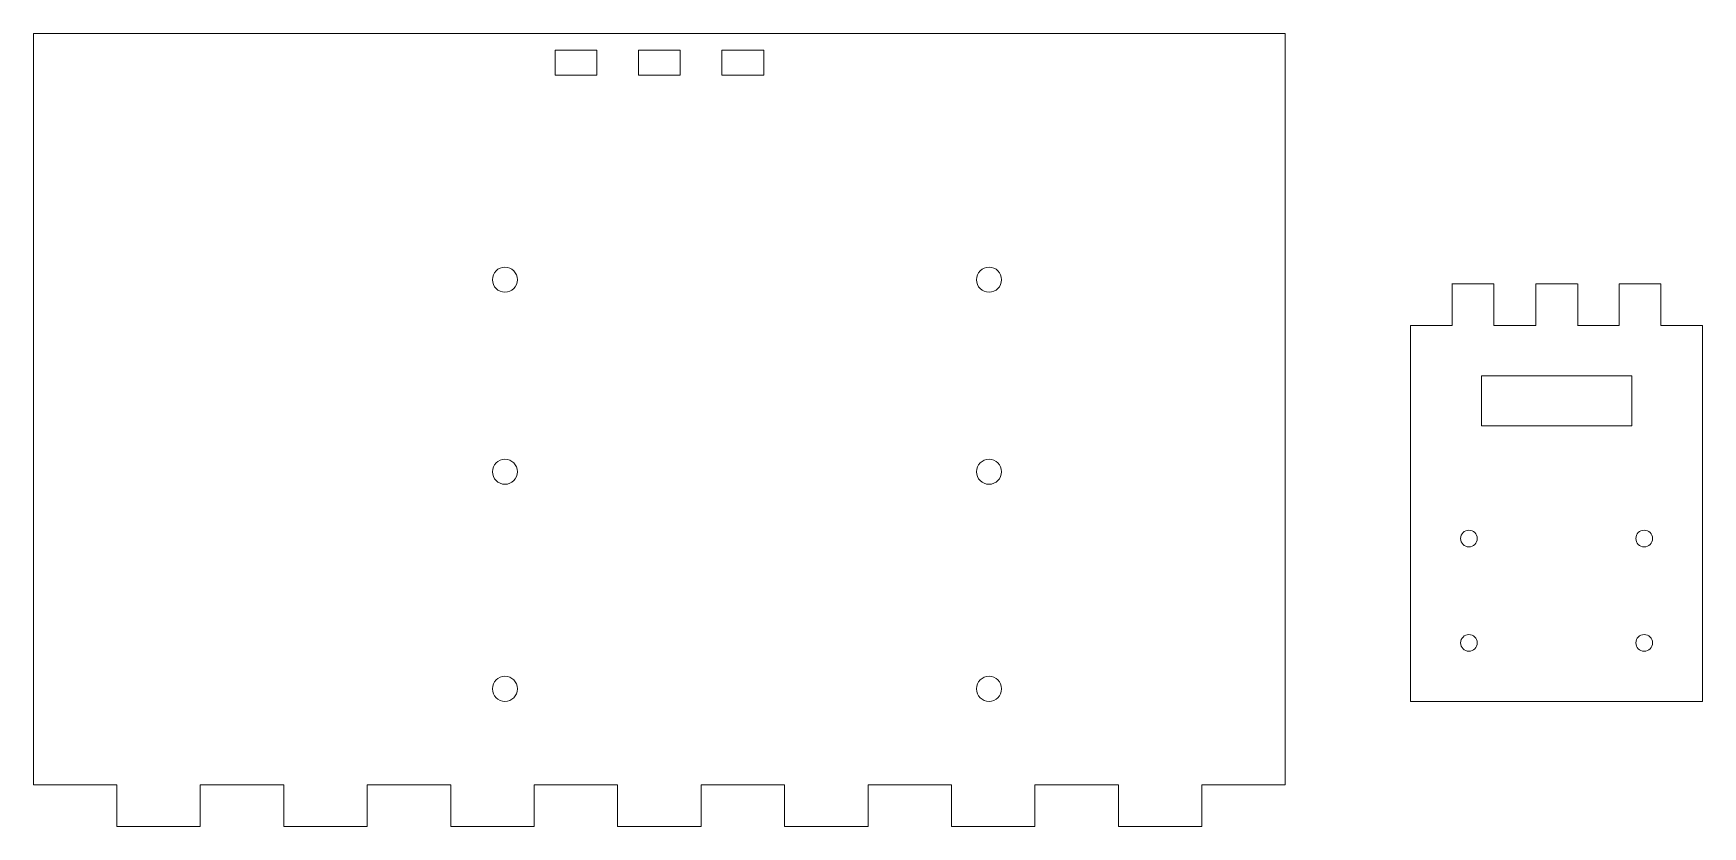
# Model space of a CAD drawing. Header units: inches. Extents: x 10 to 210, y 15 to 110.
import ezdxf

# ---------------------------------------------------------------- set-up
doc = ezdxf.new("R2010")
doc.units = ezdxf.units.IN
doc.header["$MEASUREMENT"] = 0
doc.layers.add('Paper', color=7, linetype='Continuous')

msp = doc.modelspace()

# ---------------------------------------------------------------- linework, layer by layer
at = {"layer": 'Paper', "color": 0, "linetype": 'ByBlock', "lineweight": 0}
for p, q in [((10, 20), (10, 110)), ((10, 110), (160, 110)), ((160, 20), (160, 110)), ((179.97, 80.01), (184.97, 80.01)), ((180, 75), (180, 80)), ((185, 75), (185, 80)), ((190, 75), (190, 80)), ((190, 80), (195, 80)), ((195.03, 75), (195.03, 80)), ((200, 75), (200, 80)), ((200, 80), (205, 80)), ((205, 75), (205, 80)), ((175, 30), (175, 75)), ((175, 75), (180, 75)), ((185, 75), (190, 75)), ((195, 75), (200, 75)), ((205, 75), (210, 75)), ((210, 30), (210, 75)), ((175, 30), (210, 30)), ((10, 20), (20, 20)), ((20, 20), (20, 15)), ((30, 20), (30, 15)), ((30, 20), (40, 20)), ((40, 20), (40, 15)), ((50, 20), (50, 15)), ((50, 20), (60, 20)), ((60, 20), (60, 15)), ((70, 20), (70, 15)), ((70, 20), (80, 20)), ((80, 20), (80, 15)), ((90, 20), (90, 15)), ((90, 20), (100, 20)), ((100, 20), (100, 15)), ((110, 20), (110, 15)), ((110, 20), (120, 20)), ((120, 20), (120, 15)), ((130, 20), (130, 15)), ((130, 20), (140, 20)), ((140, 20), (140, 15)), ((150, 20), (150, 15)), ((150, 20), (160, 20)), ((20, 15), (30, 15)), ((40, 15), (50, 15)), ((60, 15), (70, 15)), ((80, 15), (90, 15)), ((100, 15), (110, 15)), ((120, 15), (130, 15)), ((140, 15), (150, 15))]:
    msp.add_line(p, q, dxfattribs=at)
for points in [[(72.5, 105), (77.5, 105), (77.5, 108), (72.5, 108)], [(82.5, 105), (87.5, 105), (87.5, 108), (82.5, 108)], [(92.5, 105), (97.5, 105), (97.5, 108), (92.5, 108)], [(183.5, 63), (201.5, 63), (201.5, 69), (183.5, 69)]]:
    msp.add_lwpolyline(points, close=True, dxfattribs=at)
for centre, radius in [((66.5, 80.5), 1.5), ((124.5, 80.5), 1.5), ((66.5, 57.5), 1.5), ((124.5, 57.5), 1.5), ((182, 49.5), 1), ((203, 49.5), 1), ((182, 37), 1), ((203, 37), 1), ((66.5, 31.5), 1.5), ((124.5, 31.5), 1.5)]:
    msp.add_circle(centre, radius, dxfattribs=at)

doc.saveas('drawing.dxf')
